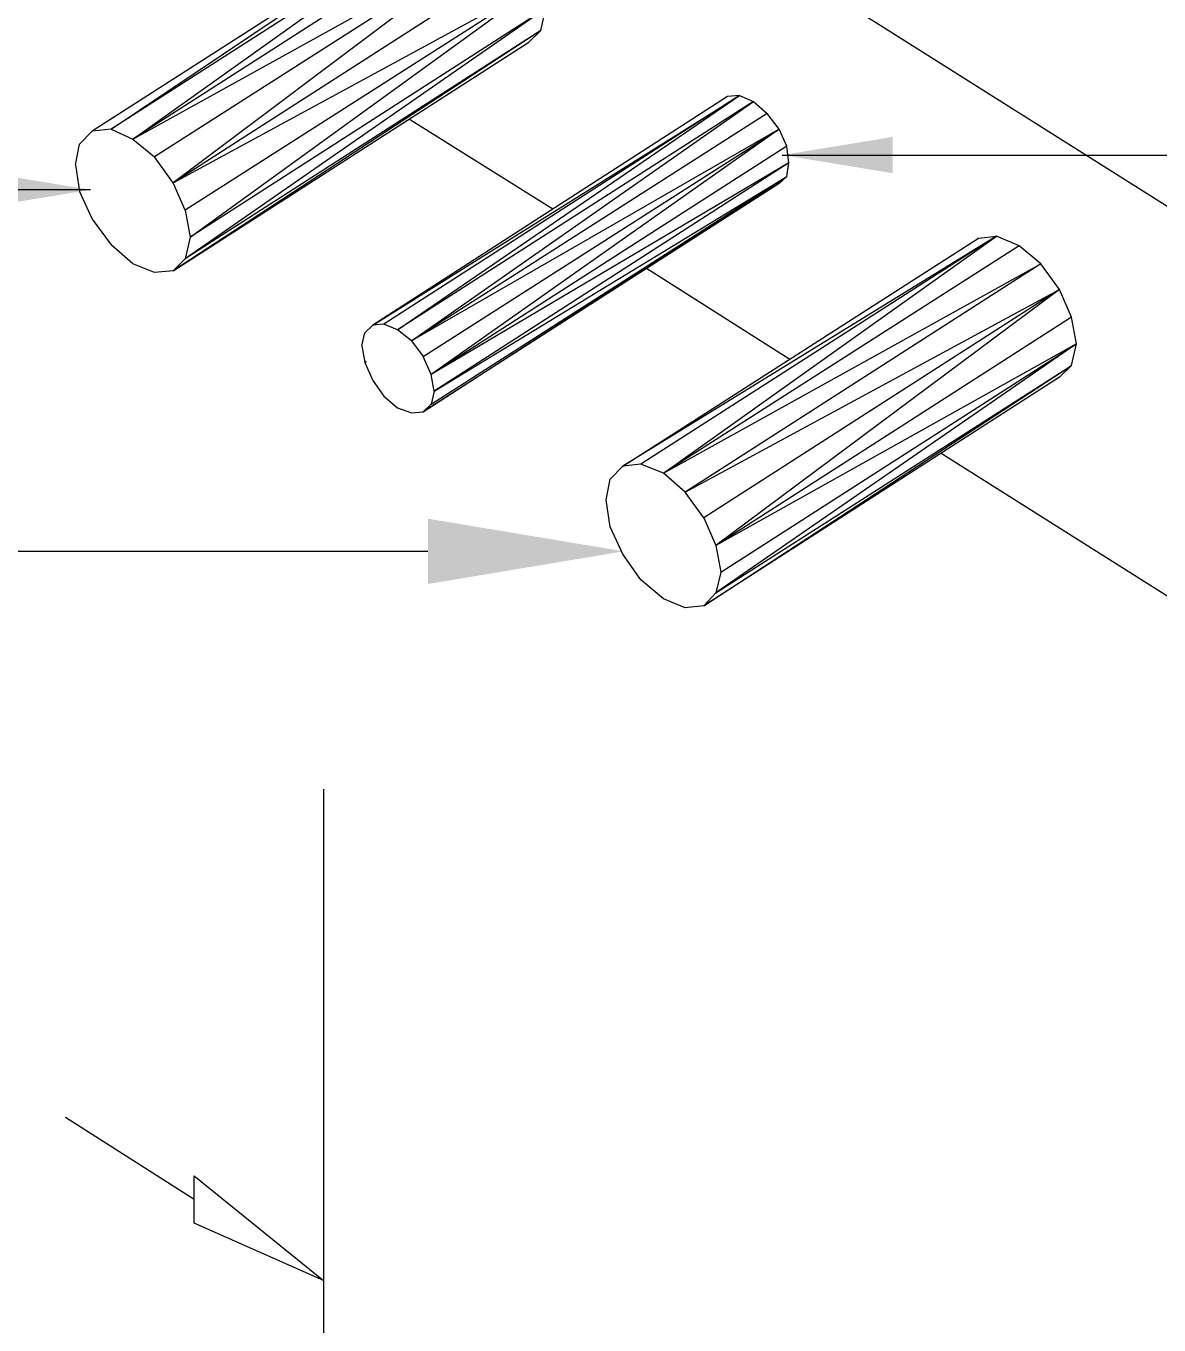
# Model space of a CAD drawing. Header units: inches. Extents: x -1482 to -895, y -39 to 122.
# Drawn here: x -1041.264 to -1040.34, y 22.52 to 23.579 of the extents above; entities that cross this region are included whole.
import ezdxf

# ---------------------------------------------------------------- set-up
doc = ezdxf.new("R2010")
doc.units = ezdxf.units.IN
doc.header["$MEASUREMENT"] = 0
doc.styles.get("Standard").update_dxf_attribs({"font": 'verdana.TTF'})
doc.dimstyles.get("Standard").update_dxf_attribs({"dimtxt": 0.2, "dimasz": 0.09, "dimexe": 0.18, "dimexo": 0.0625, "dimgap": 0.09, "dimtad": 0, "dimzin": 0, "dimdsep": 46, "dimtxsty": 'Standard', "dimblk": 'ARCHTICK', "dimcen": 0.09, "dimse1": 1, "dimse2": 1, "dimclrd": 1, "dimclrt": 1, "dimadec": 0, "dimazin": 0, "dimtfac": 1, "dimtofl": 0, "dimtmove": 1, "dimatfit": 3, "dimfxl": 1, "dimtolj": 1, "dimtzin": 0, "dimarcsym": 0})

msp = doc.modelspace()

# ---------------------------------------------------------------- linework, layer by layer
for p, q in [((-1040.3199, 23.4229), (-1041.0214, 23.8659)), ((-1040.9199, 23.679), (-1041.2098, 23.493)), ((-1040.9054, 23.6799), (-1041.1945, 23.4946)), ((-1041.1945, 23.4946), (-1040.9199, 23.679)), ((-1041.1768, 23.4866), (-1040.9054, 23.6799)), ((-1040.8869, 23.6726), (-1041.1768, 23.4866)), ((-1041.1768, 23.4866), (-1040.8692, 23.6573)), ((-1040.8692, 23.6573), (-1041.1591, 23.4721)), ((-1040.8692, 23.6573), (-1041.1438, 23.4511)), ((-1040.8539, 23.6372), (-1041.1438, 23.4511)), ((-1041.1438, 23.4511), (-1040.8442, 23.6138)), ((-1040.8442, 23.6138), (-1041.1341, 23.4286)), ((-1041.1301, 23.4068), (-1040.8442, 23.6138)), ((-1040.8402, 23.5929), (-1041.1341, 23.3891)), ((-1040.8402, 23.5929), (-1041.1301, 23.4068)), ((-1040.8442, 23.5752), (-1040.8402, 23.5929)), ((-1040.8442, 23.5752), (-1041.1438, 23.3794)), ((-1040.8442, 23.5752), (-1041.1341, 23.3891)), ((-1040.8539, 23.5655), (-1040.8442, 23.5752)), ((-1041.1438, 23.3794), (-1040.8539, 23.5655)), ((-1040.9811, 23.3351), (-1040.6823, 23.522)), ((-1040.692, 23.5212), (-1040.9811, 23.3351)), ((-1040.6823, 23.522), (-1040.9722, 23.3359)), ((-1040.961, 23.3311), (-1040.6823, 23.522)), ((-1040.6823, 23.522), (-1040.692, 23.5212)), ((-1040.6823, 23.522), (-1040.671, 23.5172)), ((-1040.671, 23.5172), (-1040.961, 23.3311)), ((-1040.9497, 23.3223), (-1040.671, 23.5172)), ((-1040.671, 23.5172), (-1040.6598, 23.5075)), ((-1040.8345, 23.4294), (-1040.9513, 23.5027)), ((-1040.6598, 23.5075), (-1040.9497, 23.3223)), ((-1040.6501, 23.4946), (-1040.6598, 23.5075)), ((-1041.2098, 23.493), (-1041.2203, 23.4825)), ((-1041.1945, 23.4946), (-1041.2098, 23.493)), ((-1041.1945, 23.4946), (-1041.1768, 23.4866)), ((-1040.6501, 23.4946), (-1040.9497, 23.3223)), ((-1040.94, 23.3094), (-1040.6501, 23.4946)), ((-1040.6501, 23.4946), (-1040.9336, 23.2949)), ((-1040.6436, 23.4809), (-1040.6501, 23.4946)), ((-1041.2235, 23.4656), (-1041.2203, 23.4825)), ((-1041.1768, 23.4866), (-1041.1591, 23.4721)), ((-1040.6436, 23.4809), (-1040.9336, 23.2949)), ((-1040.642, 23.4672), (-1040.6436, 23.4809)), ((-1041.1438, 23.4511), (-1041.1591, 23.4721)), ((-1040.642, 23.4672), (-1040.9336, 23.2949)), ((-1040.642, 23.4672), (-1040.9312, 23.2812)), ((-1040.6436, 23.456), (-1040.642, 23.4672)), ((-1041.2235, 23.4656), (-1041.2203, 23.4439)), ((-1040.94, 23.2643), (-1040.6436, 23.456)), ((-1040.9336, 23.2707), (-1040.6436, 23.456)), ((-1040.9312, 23.2812), (-1040.6436, 23.456)), ((-1040.6436, 23.456), (-1040.6501, 23.4503)), ((-1041.1341, 23.4286), (-1041.1438, 23.4511)), ((-1040.6501, 23.4503), (-1040.94, 23.2643)), ((-1041.2203, 23.4439), (-1041.2098, 23.4213)), ((-1041.1341, 23.4286), (-1041.1301, 23.4068)), ((-1041.2098, 23.4213), (-1041.1945, 23.4004)), ((-1041.1301, 23.4068), (-1041.1341, 23.3891)), ((-1040.4729, 23.4076), (-1040.7773, 23.22)), ((-1040.7773, 23.22), (-1040.4874, 23.406)), ((-1040.4729, 23.4076), (-1040.7628, 23.2216)), ((-1040.7443, 23.2143), (-1040.4729, 23.4076)), ((-1040.4874, 23.406), (-1040.4729, 23.4076)), ((-1040.4544, 23.3996), (-1040.4729, 23.4076)), ((-1041.1768, 23.3851), (-1041.1945, 23.4004)), ((-1040.4544, 23.3996), (-1040.7443, 23.2143)), ((-1040.4367, 23.3851), (-1040.4544, 23.3996)), ((-1041.1591, 23.3778), (-1041.1768, 23.3851)), ((-1041.1438, 23.3794), (-1041.1341, 23.3891)), ((-1040.7443, 23.2143), (-1040.4367, 23.3851)), ((-1040.4367, 23.3851), (-1040.7266, 23.199)), ((-1040.4214, 23.3641), (-1040.4367, 23.3851)), ((-1041.1438, 23.3794), (-1041.1591, 23.3778)), ((-1040.6412, 23.307), (-1040.758, 23.3811)), ((-1040.7266, 23.199), (-1040.4214, 23.3641)), ((-1040.4214, 23.3641), (-1040.7113, 23.1781)), ((-1040.4214, 23.3641), (-1040.7016, 23.1555)), ((-1040.4117, 23.3416), (-1040.4214, 23.3641)), ((-1040.4117, 23.3416), (-1040.7016, 23.1555)), ((-1040.4077, 23.3198), (-1040.4117, 23.3416)), ((-1040.9876, 23.3287), (-1040.9811, 23.3351)), ((-1040.9722, 23.3359), (-1040.9811, 23.3351)), ((-1040.961, 23.3311), (-1040.9722, 23.3359)), ((-1040.9497, 23.3223), (-1040.961, 23.3311)), ((-1040.99, 23.3182), (-1040.9876, 23.3287)), ((-1040.9497, 23.3223), (-1040.94, 23.3094)), ((-1040.4077, 23.3198), (-1040.7016, 23.1555)), ((-1040.4077, 23.3198), (-1040.7016, 23.1169)), ((-1040.6976, 23.1338), (-1040.4077, 23.3198)), ((-1040.4117, 23.3021), (-1040.4077, 23.3198)), ((-1040.99, 23.3182), (-1040.9876, 23.3045)), ((-1040.9336, 23.2949), (-1040.94, 23.3094)), ((-1040.9876, 23.3045), (-1040.9867, 23.3053)), ((-1040.9867, 23.3053), (-1040.9876, 23.3045)), ((-1040.9876, 23.3045), (-1040.9811, 23.29)), ((-1040.7113, 23.1064), (-1040.4117, 23.3021)), ((-1040.7016, 23.1169), (-1040.4117, 23.3021)), ((-1040.4117, 23.3021), (-1040.4214, 23.2925)), ((-1040.9811, 23.29), (-1040.9722, 23.2772)), ((-1040.9312, 23.2812), (-1040.9336, 23.2949)), ((-1040.4214, 23.2925), (-1040.7113, 23.1064)), ((-1040.9722, 23.2772), (-1040.961, 23.2675)), ((-1040.9312, 23.2812), (-1040.9336, 23.2707)), ((-1040.961, 23.2675), (-1040.9497, 23.2635)), ((-1040.94, 23.2643), (-1040.9336, 23.2707)), ((-1040.9497, 23.2635), (-1040.94, 23.2643)), ((-1040.3199, 23.1056), (-1040.518, 23.2304)), ((-1040.7773, 23.22), (-1040.7878, 23.2095)), ((-1040.7628, 23.2216), (-1040.7773, 23.22)), ((-1040.7443, 23.2143), (-1040.7628, 23.2216)), ((-1040.7266, 23.199), (-1040.7443, 23.2143)), ((-1040.791, 23.1926), (-1040.7878, 23.2095)), ((-1040.7878, 23.1708), (-1040.791, 23.1926)), ((-1040.7113, 23.1781), (-1040.7266, 23.199)), ((-1040.7773, 23.1483), (-1040.7878, 23.1708)), ((-1040.7113, 23.1781), (-1040.7016, 23.1555)), ((-1040.9362, 23.1507), (-1041.9805, 23.1507)), ((-1040.7016, 23.1555), (-1040.6976, 23.1338)), ((-1040.7628, 23.1274), (-1040.7773, 23.1483)), ((-1040.6976, 23.1338), (-1040.7016, 23.1169)), ((-1040.7443, 23.112), (-1040.7628, 23.1274)), ((-1040.7266, 23.1048), (-1040.7443, 23.112)), ((-1040.7016, 23.1169), (-1040.7113, 23.1064)), ((-1040.7113, 23.1064), (-1040.7266, 23.1048)), ((-1041.0214, 22.9568), (-1041.0214, 22.4422)), ((-1041.1269, 22.6226), (-1041.2316, 22.6894)), ((-1041.1269, 22.6419), (-1041.0214, 22.5565)), ((-1041.1269, 22.6032), (-1041.1269, 22.6419)), ((-1041.0214, 22.5565), (-1041.1269, 22.6032))]:
    msp.add_line(p, q)
msp.add_solid([(-1040.9362, 23.1773), (-1040.7768, 23.1507), (-1040.9362, 23.1241)])

# ---------------------------------------------------------------- leaders
for points in [[(-1040.6474, 23.4736), (-1039.3445, 23.4736), (-1039.3445, 22.5386)], [(-1041.2112, 23.4453), (-1041.9805, 23.4453), (-1041.9805, 22.363)]]:
    msp.add_leader(points, dimstyle='Standard', override={"dimgap": 0.09, "dimtad": 0})

doc.saveas('drawing.dxf')
